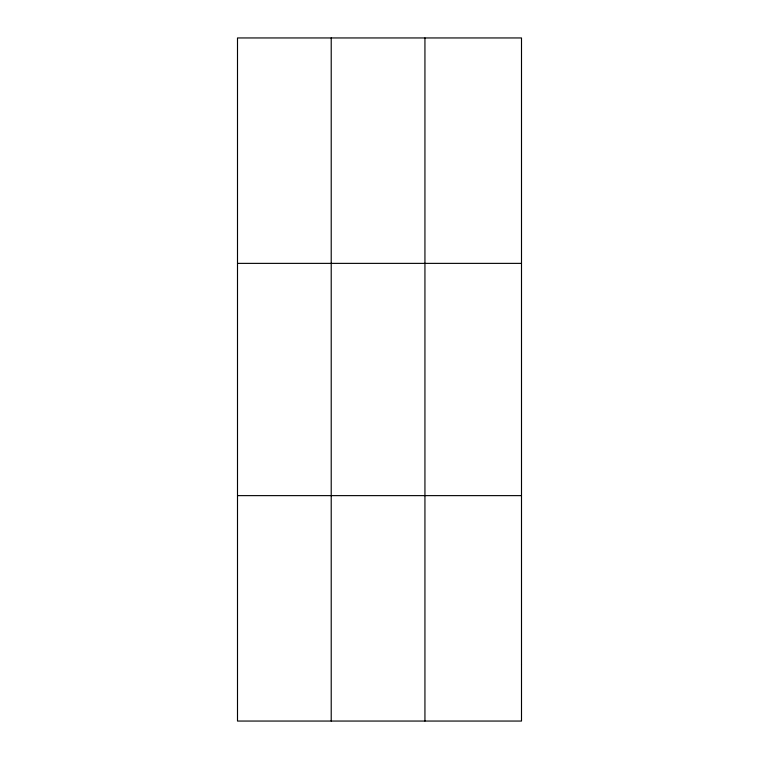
<?xml version="1.0" encoding="UTF-8"?>
<svg xmlns="http://www.w3.org/2000/svg" width="759" height="759" viewBox="0 0 759 759"><rect width="100%" height="100%" fill="white"/><g stroke="black" fill="none" stroke-linecap="round" stroke-linejoin="round"><path stroke-width="1.14" d="M331.218 37.95L331.218 721.05M424.936 37.95L424.936 721.05M237.501 263.373L521.499 263.373M237.501 495.627L521.499 495.627M521.499 664.694L521.499 721.05L237.501 721.05L237.501 37.95L521.499 37.95L521.499 664.694"/></g></svg>
